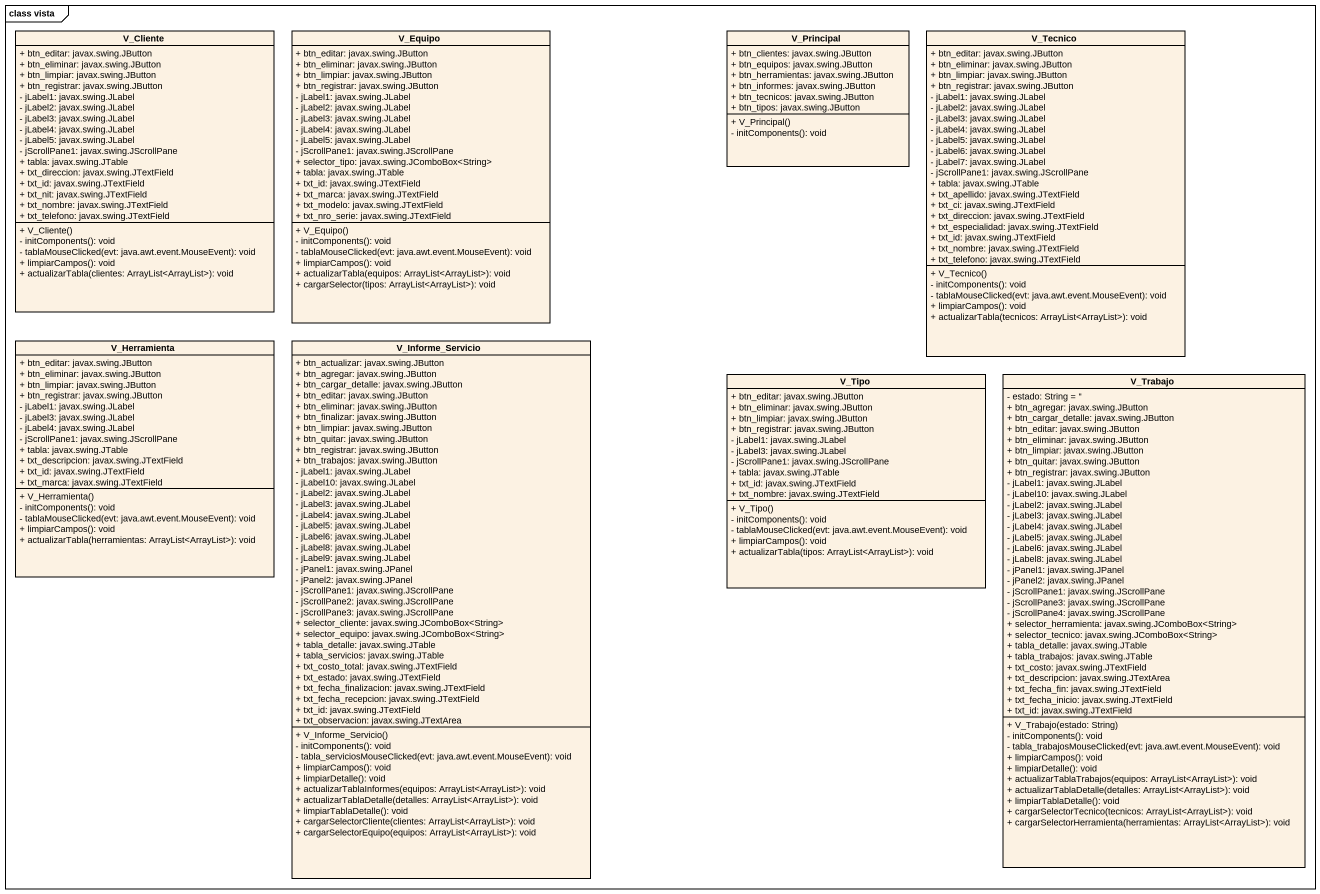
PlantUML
@startuml
mainframe class vista
hide circle
hide empty members
skinparam classAttributeIconSize 0
class V_Cliente {
  + btn_editar: javax.swing.JButton
  + btn_eliminar: javax.swing.JButton
  + btn_limpiar: javax.swing.JButton
  + btn_registrar: javax.swing.JButton
  - jLabel1: javax.swing.JLabel
  - jLabel2: javax.swing.JLabel
  - jLabel3: javax.swing.JLabel
  - jLabel4: javax.swing.JLabel
  - jLabel5: javax.swing.JLabel
  - jScrollPane1: javax.swing.JScrollPane
  + tabla: javax.swing.JTable
  + txt_direccion: javax.swing.JTextField
  + txt_id: javax.swing.JTextField
  + txt_nit: javax.swing.JTextField
  + txt_nombre: javax.swing.JTextField
  + txt_telefono: javax.swing.JTextField
  + V_Cliente()
  - initComponents(): void
  - tablaMouseClicked(evt: java.awt.event.MouseEvent): void
  + limpiarCampos(): void
  + actualizarTabla(clientes: ArrayList<ArrayList>): void
}
class V_Equipo {
  + btn_editar: javax.swing.JButton
  + btn_eliminar: javax.swing.JButton
  + btn_limpiar: javax.swing.JButton
  + btn_registrar: javax.swing.JButton
  - jLabel1: javax.swing.JLabel
  - jLabel2: javax.swing.JLabel
  - jLabel3: javax.swing.JLabel
  - jLabel4: javax.swing.JLabel
  - jLabel5: javax.swing.JLabel
  - jScrollPane1: javax.swing.JScrollPane
  + selector_tipo: javax.swing.JComboBox<String>
  + tabla: javax.swing.JTable
  + txt_id: javax.swing.JTextField
  + txt_marca: javax.swing.JTextField
  + txt_modelo: javax.swing.JTextField
  + txt_nro_serie: javax.swing.JTextField
  + V_Equipo()
  - initComponents(): void
  - tablaMouseClicked(evt: java.awt.event.MouseEvent): void
  + limpiarCampos(): void
  + actualizarTabla(equipos: ArrayList<ArrayList>): void
  + cargarSelector(tipos: ArrayList<ArrayList>): void
}
class V_Principal {
  + btn_clientes: javax.swing.JButton
  + btn_equipos: javax.swing.JButton
  + btn_herramientas: javax.swing.JButton
  + btn_informes: javax.swing.JButton
  + btn_tecnicos: javax.swing.JButton
  + btn_tipos: javax.swing.JButton
  + V_Principal()
  - initComponents(): void
}
class V_Tecnico {
  + btn_editar: javax.swing.JButton
  + btn_eliminar: javax.swing.JButton
  + btn_limpiar: javax.swing.JButton
  + btn_registrar: javax.swing.JButton
  - jLabel1: javax.swing.JLabel
  - jLabel2: javax.swing.JLabel
  - jLabel3: javax.swing.JLabel
  - jLabel4: javax.swing.JLabel
  - jLabel5: javax.swing.JLabel
  - jLabel6: javax.swing.JLabel
  - jLabel7: javax.swing.JLabel
  - jScrollPane1: javax.swing.JScrollPane
  + tabla: javax.swing.JTable
  + txt_apellido: javax.swing.JTextField
  + txt_ci: javax.swing.JTextField
  + txt_direccion: javax.swing.JTextField
  + txt_especialidad: javax.swing.JTextField
  + txt_id: javax.swing.JTextField
  + txt_nombre: javax.swing.JTextField
  + txt_telefono: javax.swing.JTextField
  + V_Tecnico()
  - initComponents(): void
  - tablaMouseClicked(evt: java.awt.event.MouseEvent): void
  + limpiarCampos(): void
  + actualizarTabla(tecnicos: ArrayList<ArrayList>): void
}
class V_Herramienta {
  + btn_editar: javax.swing.JButton
  + btn_eliminar: javax.swing.JButton
  + btn_limpiar: javax.swing.JButton
  + btn_registrar: javax.swing.JButton
  - jLabel1: javax.swing.JLabel
  - jLabel3: javax.swing.JLabel
  - jLabel4: javax.swing.JLabel
  - jScrollPane1: javax.swing.JScrollPane
  + tabla: javax.swing.JTable
  + txt_descripcion: javax.swing.JTextField
  + txt_id: javax.swing.JTextField
  + txt_marca: javax.swing.JTextField
  + V_Herramienta()
  - initComponents(): void
  - tablaMouseClicked(evt: java.awt.event.MouseEvent): void
  + limpiarCampos(): void
  + actualizarTabla(herramientas: ArrayList<ArrayList>): void
}
class V_Informe_Servicio {
  + btn_actualizar: javax.swing.JButton
  + btn_agregar: javax.swing.JButton
  + btn_cargar_detalle: javax.swing.JButton
  + btn_editar: javax.swing.JButton
  + btn_eliminar: javax.swing.JButton
  + btn_finalizar: javax.swing.JButton
  + btn_limpiar: javax.swing.JButton
  + btn_quitar: javax.swing.JButton
  + btn_registrar: javax.swing.JButton
  + btn_trabajos: javax.swing.JButton
  - jLabel1: javax.swing.JLabel
  - jLabel10: javax.swing.JLabel
  - jLabel2: javax.swing.JLabel
  - jLabel3: javax.swing.JLabel
  - jLabel4: javax.swing.JLabel
  - jLabel5: javax.swing.JLabel
  - jLabel6: javax.swing.JLabel
  - jLabel8: javax.swing.JLabel
  - jLabel9: javax.swing.JLabel
  - jPanel1: javax.swing.JPanel
  - jPanel2: javax.swing.JPanel
  - jScrollPane1: javax.swing.JScrollPane
  - jScrollPane2: javax.swing.JScrollPane
  - jScrollPane3: javax.swing.JScrollPane
  + selector_cliente: javax.swing.JComboBox<String>
  + selector_equipo: javax.swing.JComboBox<String>
  + tabla_detalle: javax.swing.JTable
  + tabla_servicios: javax.swing.JTable
  + txt_costo_total: javax.swing.JTextField
  + txt_estado: javax.swing.JTextField
  + txt_fecha_finalizacion: javax.swing.JTextField
  + txt_fecha_recepcion: javax.swing.JTextField
  + txt_id: javax.swing.JTextField
  + txt_observacion: javax.swing.JTextArea
  + V_Informe_Servicio()
  - initComponents(): void
  - tabla_serviciosMouseClicked(evt: java.awt.event.MouseEvent): void
  + limpiarCampos(): void
  + limpiarDetalle(): void
  + actualizarTablaInformes(equipos: ArrayList<ArrayList>): void
  + actualizarTablaDetalle(detalles: ArrayList<ArrayList>): void
  + limpiarTablaDetalle(): void
  + cargarSelectorCliente(clientes: ArrayList<ArrayList>): void
  + cargarSelectorEquipo(equipos: ArrayList<ArrayList>): void
}
class V_Tipo {
  + btn_editar: javax.swing.JButton
  + btn_eliminar: javax.swing.JButton
  + btn_limpiar: javax.swing.JButton
  + btn_registrar: javax.swing.JButton
  - jLabel1: javax.swing.JLabel
  - jLabel3: javax.swing.JLabel
  - jScrollPane1: javax.swing.JScrollPane
  + tabla: javax.swing.JTable
  + txt_id: javax.swing.JTextField
  + txt_nombre: javax.swing.JTextField
  + V_Tipo()
  - initComponents(): void
  - tablaMouseClicked(evt: java.awt.event.MouseEvent): void
  + limpiarCampos(): void
  + actualizarTabla(tipos: ArrayList<ArrayList>): void
}
class V_Trabajo {
  - estado: String = ''
  + btn_agregar: javax.swing.JButton
  + btn_cargar_detalle: javax.swing.JButton
  + btn_editar: javax.swing.JButton
  + btn_eliminar: javax.swing.JButton
  + btn_limpiar: javax.swing.JButton
  + btn_quitar: javax.swing.JButton
  + btn_registrar: javax.swing.JButton
  - jLabel1: javax.swing.JLabel
  - jLabel10: javax.swing.JLabel
  - jLabel2: javax.swing.JLabel
  - jLabel3: javax.swing.JLabel
  - jLabel4: javax.swing.JLabel
  - jLabel5: javax.swing.JLabel
  - jLabel6: javax.swing.JLabel
  - jLabel8: javax.swing.JLabel
  - jPanel1: javax.swing.JPanel
  - jPanel2: javax.swing.JPanel
  - jScrollPane1: javax.swing.JScrollPane
  - jScrollPane3: javax.swing.JScrollPane
  - jScrollPane4: javax.swing.JScrollPane
  + selector_herramienta: javax.swing.JComboBox<String>
  + selector_tecnico: javax.swing.JComboBox<String>
  + tabla_detalle: javax.swing.JTable
  + tabla_trabajos: javax.swing.JTable
  + txt_costo: javax.swing.JTextField
  + txt_descripcion: javax.swing.JTextArea
  + txt_fecha_fin: javax.swing.JTextField
  + txt_fecha_inicio: javax.swing.JTextField
  + txt_id: javax.swing.JTextField
  + V_Trabajo(estado: String)
  - initComponents(): void
  - tabla_trabajosMouseClicked(evt: java.awt.event.MouseEvent): void
  + limpiarCampos(): void
  + limpiarDetalle(): void
  + actualizarTablaTrabajos(equipos: ArrayList<ArrayList>): void
  + actualizarTablaDetalle(detalles: ArrayList<ArrayList>): void
  + limpiarTablaDetalle(): void
  + cargarSelectorTecnico(tecnicos: ArrayList<ArrayList>): void
  + cargarSelectorHerramienta(herramientas: ArrayList<ArrayList>): void
}
@enduml
